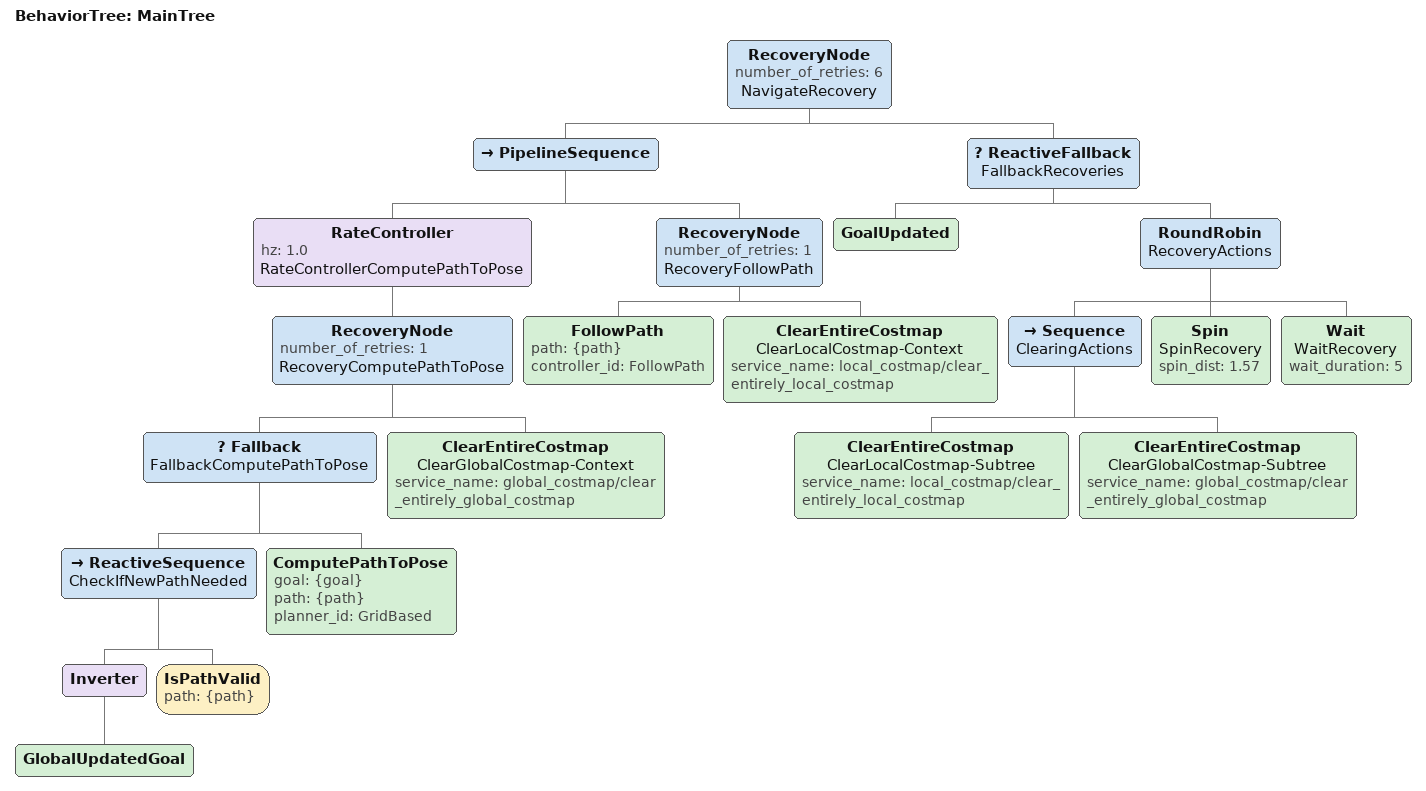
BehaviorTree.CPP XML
<root main_tree_to_execute="MainTree">
  <BehaviorTree ID="MainTree">
    <RecoveryNode number_of_retries="6" name="NavigateRecovery">
      <PipelineSequence>
        <RateController hz="1.0" name="RateControllerComputePathToPose">
          <RecoveryNode number_of_retries="1" name="RecoveryComputePathToPose">
            <Fallback name="FallbackComputePathToPose">
              <ReactiveSequence name="CheckIfNewPathNeeded">
                <Inverter>
                  <GlobalUpdatedGoal/>
                </Inverter>
                <IsPathValid path="{path}"/>
              </ReactiveSequence>
              <ComputePathToPose goal="{goal}" path="{path}" planner_id="GridBased"/>
            </Fallback>
            <ClearEntireCostmap name="ClearGlobalCostmap-Context" service_name="global_costmap/clear_entirely_global_costmap"/>
          </RecoveryNode>
        </RateController>
        <RecoveryNode number_of_retries="1" name="RecoveryFollowPath">
          <FollowPath path="{path}" controller_id="FollowPath"/>
          <ClearEntireCostmap name="ClearLocalCostmap-Context" service_name="local_costmap/clear_entirely_local_costmap"/>
        </RecoveryNode>
      </PipelineSequence>
      <ReactiveFallback name="FallbackRecoveries">
        <GoalUpdated/>
        <RoundRobin name="RecoveryActions">
          <Sequence name="ClearingActions">
            <ClearEntireCostmap name="ClearLocalCostmap-Subtree" service_name="local_costmap/clear_entirely_local_costmap"/>
            <ClearEntireCostmap name="ClearGlobalCostmap-Subtree" service_name="global_costmap/clear_entirely_global_costmap"/>
          </Sequence>
          <Spin name="SpinRecovery" spin_dist="1.57"/>
          <Wait name="WaitRecovery" wait_duration="5"/>
          <!-- BackUp 已移除：G1 收到负的前进速度会摔倒（2026-09-21 现场确认）。
               被困时只能靠 Spin/Wait/清图，不得恢复此节点。 -->
        </RoundRobin>
      </ReactiveFallback>
    </RecoveryNode>
  </BehaviorTree>
</root>
